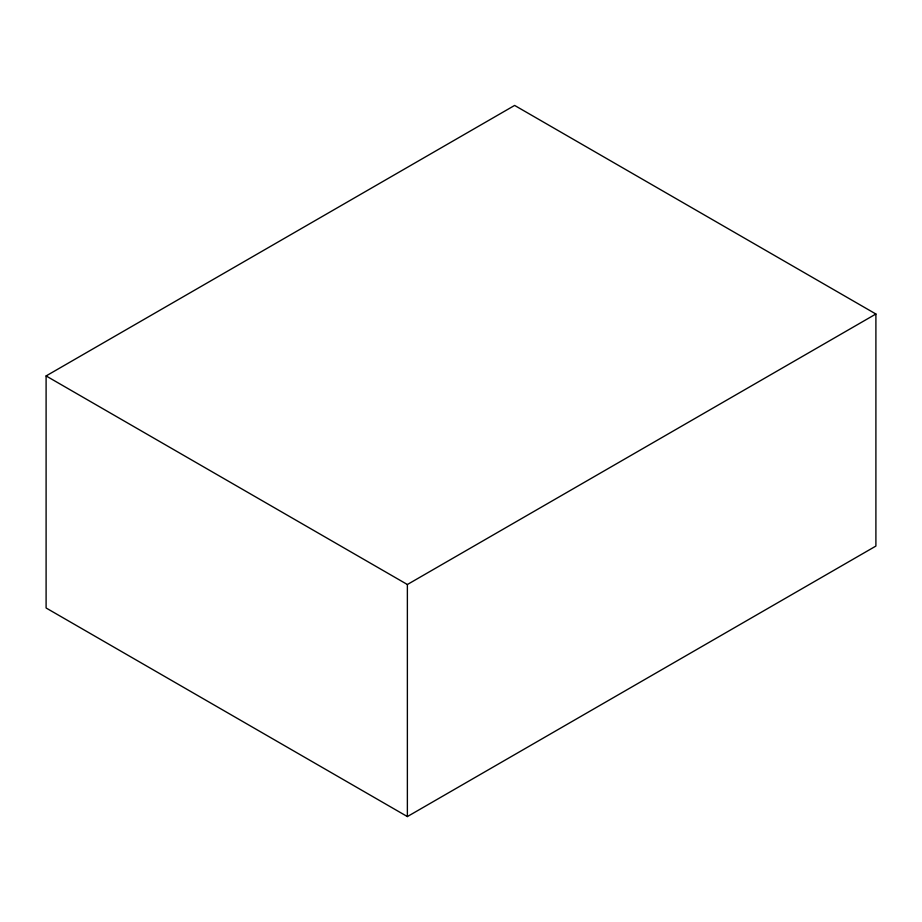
<?xml version="1.0" encoding="UTF-8"?>
<svg xmlns="http://www.w3.org/2000/svg" width="922" height="922" viewBox="0 0 922 922"><rect width="100%" height="100%" fill="white"/><g stroke="black" fill="none" stroke-linecap="round" stroke-linejoin="round"><path stroke-width="1.38" d="M46.1 375.934L514.626 105.431L875.9 314.01L875.9 546.066L407.374 816.569L46.1 607.99L46.1 375.934L407.374 584.513L875.9 314.01M407.374 584.513L407.374 816.569"/></g></svg>
